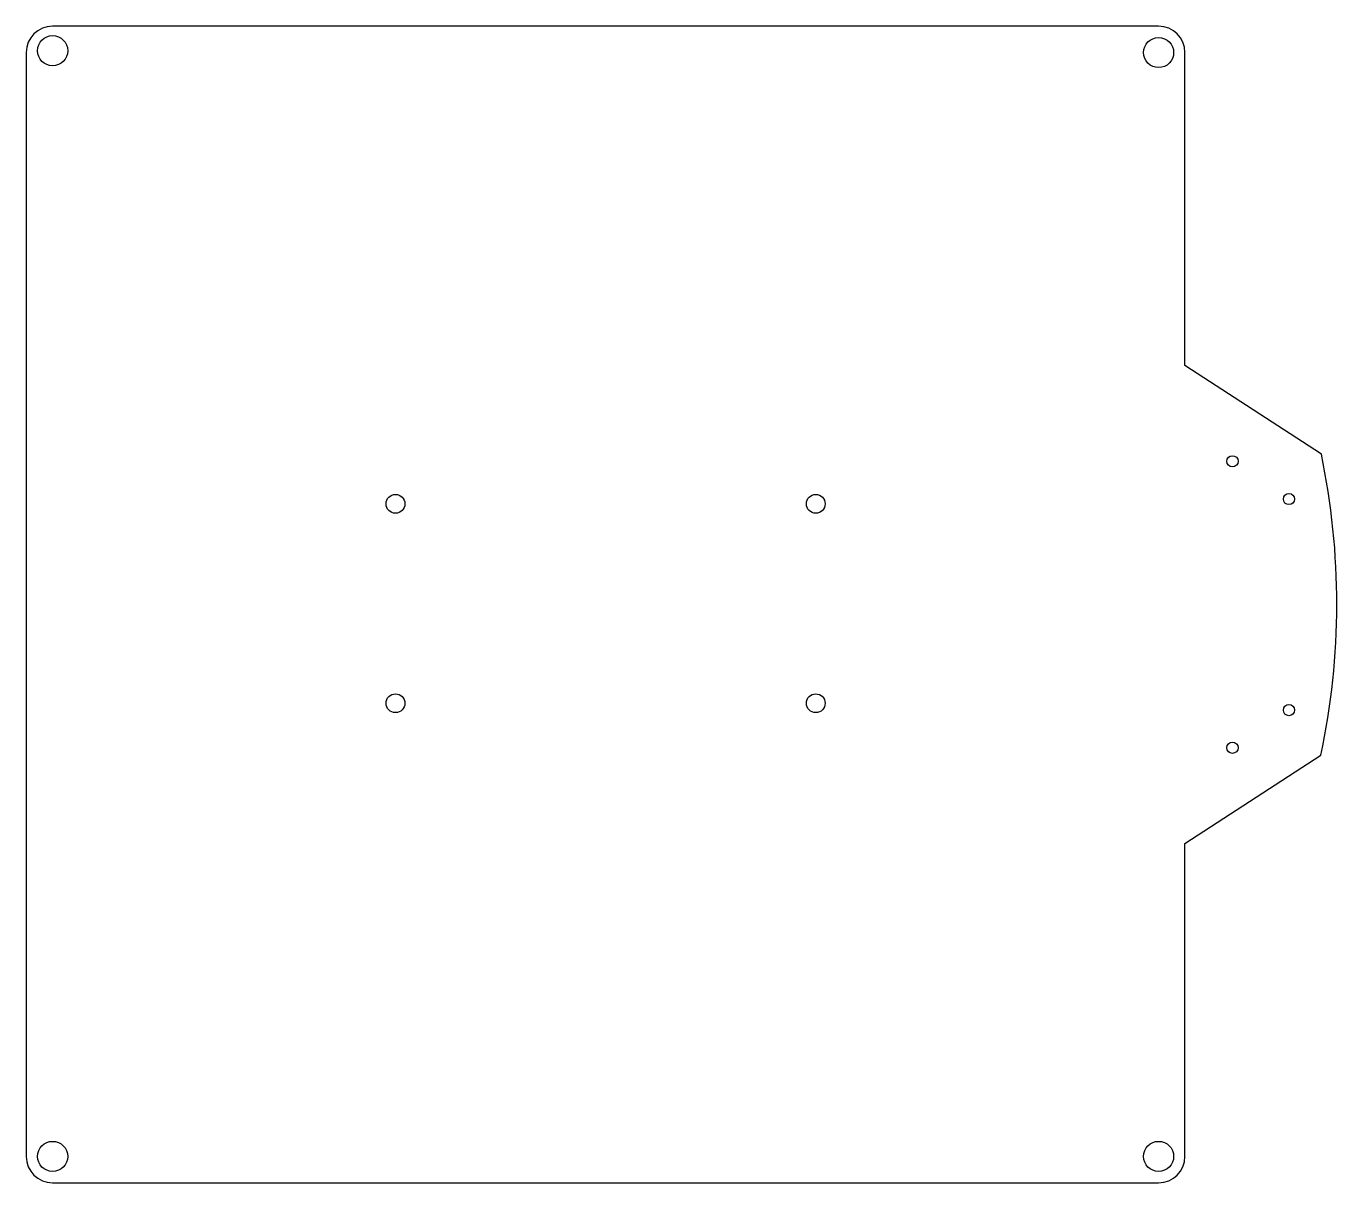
# Model space of a CAD drawing. Extents: x -154 to 194, y 706 to 1013.
import ezdxf

# ---------------------------------------------------------------- set-up
doc = ezdxf.new("R2010")
doc.units = 0
doc.header["$MEASUREMENT"] = 0
doc.layers.add('TABLETOP$TABLE390MM$LASERC', color=1, linetype='CONTINUOUS')

msp = doc.modelspace()

# ---------------------------------------------------------------- linework, layer by layer
at = {"layer": 'TABLETOP$TABLE390MM$LASERC'}
for p, q in [((-119, 1012.7), (-146.72, 1012.7)), ((119, 1012.7), (-119, 1012.7)), ((146.72, 1012.7), (119, 1012.7)), ((-153.72, 1005.7), (-153.72, 977.82)), ((153.72, 977.82), (153.72, 1005.7)), ((-153.72, 977.82), (-153.72, 741.14)), ((153.72, 922.61), (153.72, 977.82)), ((189.91, 899.13), (153.72, 922.61)), ((153.72, 795.83), (189.78, 819.24)), ((153.72, 741.14), (153.72, 795.83)), ((-153.72, 741.14), (-153.72, 712.75)), ((153.72, 712.75), (153.72, 741.14)), ((-146.72, 705.75), (-118.34, 705.75)), ((-118.34, 705.75), (118.34, 705.75)), ((118.34, 705.75), (146.72, 705.75))]:
    msp.add_line(p, q, dxfattribs=at)
for centre, radius in [((-146.72, 1006.2), 4), ((146.72, 1005.7), 4), ((166.32, 897.22), 1.5), ((-55.76, 885.94), 2.5), ((55.76, 885.94), 2.5), ((181.32, 887.22), 1.5), ((-55.76, 833.02), 2.5), ((55.76, 833.02), 2.5), ((181.32, 831.22), 1.5), ((166.32, 821.22), 1.5), ((-146.72, 712.75), 4), ((146.72, 712.75), 4)]:
    msp.add_circle(centre, radius, dxfattribs=at)
for centre, radius, start, end in [((-146.72, 1005.7), 7, 90, 180), ((146.72, 1005.7), 7, 0, 90), ((0, 859.48), 194, 348.0304, 11.7929), ((-146.72, 712.75), 7, 180, 270), ((146.72, 712.75), 7, 270, 0)]:
    msp.add_arc(centre, radius, start, end, dxfattribs=at)

doc.saveas('drawing.dxf')
